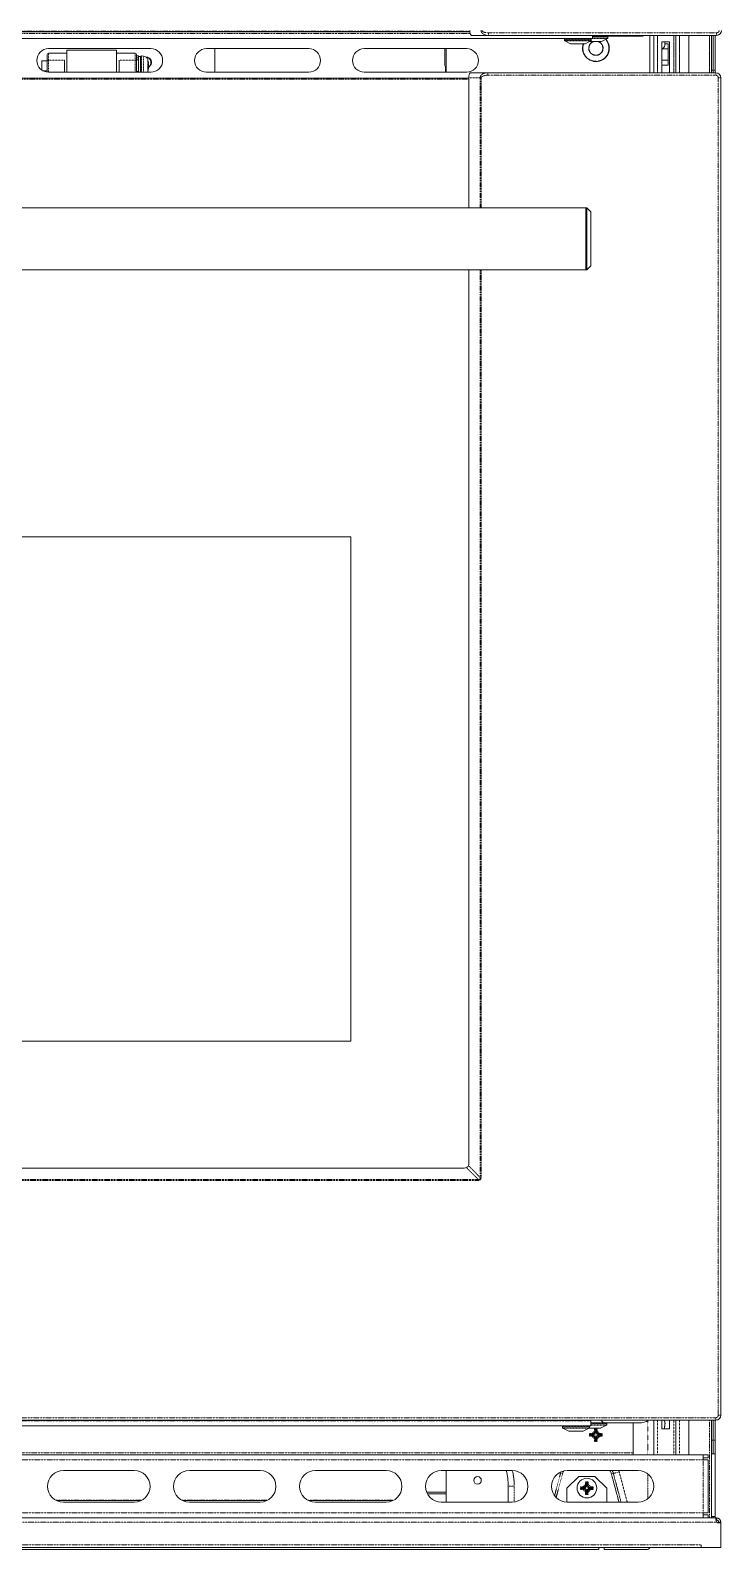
# Model space of a CAD drawing. Header units: millimetres. Extents: x 60499 to 556746, y 248297 to 497145.
# Drawn here: x 85137 to 94354, y 327653 to 347893 of the extents above; entities that cross this region are included whole.
import ezdxf

# ---------------------------------------------------------------- set-up
doc = ezdxf.new("R2010")
doc.units = ezdxf.units.MM
doc.linetypes.add('PHANTOM', pattern=[20, 10, -2, 2, -2, 2, -2])

msp = doc.modelspace()

# ---------------------------------------------------------------- linework, layer by layer
at = {"color": 7, "lineweight": 13, "ltscale": 0.03937}
for p, q in [((92633, 347786), (71113, 347786)), ((72727, 347872), (90996, 347872)), ((94286, 347825), (91246, 347825)), ((85379, 347649), (86743, 347649)), ((87484, 347649), (88849, 347649)), ((89589, 347649), (90954, 347649)), ((86743, 347334), (85379, 347334)), ((88849, 347334), (87484, 347334)), ((90954, 347334), (89589, 347334)), ((91234, 347328), (94275, 347328)), ((90982, 347256), (72716, 347256)), ((90982, 347261), (90982, 345528)), ((94342, 329444), (94342, 347261)), ((71155, 345528), (92544, 345528)), ((71155, 344702), (92544, 344702)), ((90982, 344702), (90982, 332798)), ((74291, 341144), (89408, 341144)), ((89408, 334426), (89408, 341144)), ((89408, 334426), (74291, 334426)), ((72778, 332736), (90920, 332736)), ((94275, 329377), (69424, 329377)), ((92610, 329301), (71090, 329301)), ((69595, 328915), (94106, 328915)), ((94218, 328928), (94218, 328092)), ((94266, 328928), (94266, 328092)), ((85577, 328705), (86522, 328705)), ((87257, 328705), (88201, 328705)), ((88936, 328705), (89881, 328705)), ((90616, 328705), (91561, 328705)), ((92296, 328705), (93240, 328705)), ((94172, 328849), (94172, 328142)), ((86609, 328305), (85489, 328305)), ((88289, 328305), (87169, 328305)), ((89969, 328305), (88849, 328305)), ((86522, 328285), (85577, 328285)), ((88201, 328285), (87257, 328285)), ((89881, 328285), (88936, 328285)), ((91561, 328285), (90616, 328285)), ((93240, 328285), (92296, 328285)), ((94287, 328075), (69414, 328075)), ((94106, 328075), (69595, 328075)), ((69620, 327682), (94080, 327682)), ((92717, 327653), (70982, 327653))]:
    msp.add_line(p, q, dxfattribs=at)
at = {"color": 7, "linetype": 'PHANTOM', "lineweight": 13, "ltscale": 0.03937}
for p, q in [((90999, 347852), (72723, 347852)), ((72728, 347884), (90994, 347884)), ((94286, 347859), (91246, 347859)), ((90982, 347244), (72716, 347244)), ((91134, 347261), (91134, 345528)), ((91147, 347261), (91147, 345528)), ((91234, 347294), (94275, 347294)), ((94308, 329444), (94308, 347261)), ((91134, 344702), (91134, 332610)), ((91147, 344702), (91147, 332610)), ((72591, 332585), (91108, 332585)), ((72591, 332572), (91108, 332572)), ((94275, 329410), (69424, 329410)), ((92610, 329367), (71090, 329367)), ((94192, 328075), (94192, 329377)), ((93175, 328941), (70525, 328941)), ((69595, 328849), (94106, 328849)), ((94106, 328849), (94106, 328142)), ((85475, 328312), (86623, 328312)), ((87155, 328312), (88303, 328312)), ((88835, 328312), (89983, 328312)), ((94106, 328142), (69595, 328142)), ((94287, 328020), (69414, 328020)), ((69620, 327716), (94080, 327716))]:
    msp.add_line(p, q, dxfattribs=at)
at = {"color": 7, "lineweight": 13, "ltscale": 0.006643}
for p, q in [((91023, 347825), (91246, 347825)), ((91011, 347328), (91234, 347328))]:
    msp.add_line(p, q, dxfattribs=at)
at = {"color": 7, "linetype": 'PHANTOM', "lineweight": 13, "ltscale": 0.000999991}
for p, q in [((91246, 347825), (91246, 347859)), ((94286, 347825), (94286, 347859)), ((91234, 347294), (91234, 347328)), ((94275, 347294), (94275, 347328))]:
    msp.add_line(p, q, dxfattribs=at)
at = {"color": 7, "linetype": 'PHANTOM', "lineweight": 13, "ltscale": 0.005313}
for p, q in [((92257, 347777), (92435, 347777)), ((92233, 329293), (92412, 329293))]:
    msp.add_line(p, q, dxfattribs=at)
at = {"color": 7, "lineweight": 13, "ltscale": 0.000470499}
for p, q in [((92257, 347762), (92257, 347777)), ((92614, 347762), (92614, 347777)), ((92834, 347807), (92834, 347791)), ((92823, 329333), (92823, 329317)), ((92233, 329277), (92233, 329293)), ((92590, 329277), (92590, 329293))]:
    msp.add_line(p, q, dxfattribs=at)
at = {"color": 7, "linetype": 'PHANTOM', "lineweight": 13, "ltscale": 0.005282}
for p, q in [((92434, 347762), (92257, 347762)), ((92411, 329277), (92233, 329277))]:
    msp.add_line(p, q, dxfattribs=at)
at = {"color": 7, "linetype": 'PHANTOM', "lineweight": 13, "ltscale": 0.005144}
for p, q in [((92434, 347754), (92262, 347754)), ((92411, 329269), (92238, 329269))]:
    msp.add_line(p, q, dxfattribs=at)
at = {"color": 7, "lineweight": 13, "ltscale": 0.002582}
for p, q in [((92339, 347715), (92262, 347754)), ((92532, 347715), (92609, 347754)), ((92752, 347744), (92830, 347783)), ((92740, 329271), (92818, 329309)), ((92316, 329231), (92238, 329269)), ((92508, 329231), (92586, 329269))]:
    msp.add_line(p, q, dxfattribs=at)
at = {"color": 7, "linetype": 'PHANTOM', "lineweight": 13, "ltscale": 3.05176e-05}
msp.add_line((92435, 347762), (92434, 347762), dxfattribs=at)
at = {"color": 7, "linetype": 'PHANTOM', "lineweight": 13, "ltscale": 2.97967e-05}
for p, q in [((92435, 347754), (92434, 347754)), ((92412, 329269), (92411, 329269))]:
    msp.add_line(p, q, dxfattribs=at)
at = {"color": 7, "linetype": 'PHANTOM', "lineweight": 13, "ltscale": 2.79945e-05}
for p, q in [((92435, 347777), (92436, 347777)), ((92412, 329293), (92413, 329293))]:
    msp.add_line(p, q, dxfattribs=at)
at = {"color": 7, "linetype": 'PHANTOM', "lineweight": 13, "ltscale": 0.005312}
for p, q in [((92614, 347762), (92435, 347762)), ((92590, 329277), (92412, 329277))]:
    msp.add_line(p, q, dxfattribs=at)
at = {"color": 7, "linetype": 'PHANTOM', "lineweight": 13, "ltscale": 0.005174}
for p, q in [((92609, 347754), (92435, 347754)), ((92586, 329269), (92412, 329269))]:
    msp.add_line(p, q, dxfattribs=at)
at = {"color": 7, "linetype": 'PHANTOM', "lineweight": 13, "ltscale": 0.005284}
for p, q in [((92436, 347777), (92614, 347777)), ((92413, 329293), (92590, 329293))]:
    msp.add_line(p, q, dxfattribs=at)
at = {"color": 7, "lineweight": 13, "ltscale": 0.004768}
msp.add_line((92588, 347744), (92748, 347744), dxfattribs=at)
at = {"color": 7, "linetype": 'PHANTOM', "lineweight": 13, "ltscale": 0.004827}
msp.add_line((92590, 347744), (92752, 347744), dxfattribs=at)
at = {"color": 7, "linetype": 'PHANTOM', "lineweight": 13, "ltscale": 0.006494}
msp.add_line((92830, 347783), (92611, 347783), dxfattribs=at)
at = {"color": 7, "lineweight": 13, "ltscale": 0.001178}
msp.add_line((92633, 347825), (92633, 347786), dxfattribs=at)
at = {"color": 7, "lineweight": 13, "ltscale": 0.004687}
msp.add_line((92791, 347815), (92633, 347815), dxfattribs=at)
at = {"color": 7, "linetype": 'PHANTOM', "lineweight": 13, "ltscale": 0.005987}
for p, q in [((92633, 347807), (92834, 347807)), ((92834, 347791), (92633, 347791))]:
    msp.add_line(p, q, dxfattribs=at)
at = {"color": 7, "lineweight": 13, "ltscale": 0.000437998}
msp.add_line((92780, 347825), (92791, 347815), dxfattribs=at)
at = {"color": 7, "lineweight": 13, "ltscale": 0.014075}
for p, q in [((93263, 347815), (92791, 347815)), ((93252, 329341), (92779, 329341))]:
    msp.add_line(p, q, dxfattribs=at)
at = {"color": 7, "lineweight": 13, "ltscale": 0.01481}
for p, q in [((93398, 347328), (93398, 347825)), ((93450, 347328), (93450, 347825)), ((93741, 347825), (93741, 347328)), ((93918, 347825), (93918, 347328))]:
    msp.add_line(p, q, dxfattribs=at)
at = {"color": 7, "linetype": 'PHANTOM', "lineweight": 13, "ltscale": 0.01481}
for p, q in [((93499, 347825), (93499, 347328)), ((93715, 347328), (93715, 347825))]:
    msp.add_line(p, q, dxfattribs=at)
at = {"color": 7, "lineweight": 13, "ltscale": 0.003125}
for p, q in [((93660, 347738), (93555, 347738)), ((93555, 329262), (93660, 329262))]:
    msp.add_line(p, q, dxfattribs=at)
at = {"color": 7, "lineweight": 13, "ltscale": 0.012209}
for p, q in [((93555, 347738), (93555, 347328)), ((93660, 347328), (93660, 347738))]:
    msp.add_line(p, q, dxfattribs=at)
at = {"color": 7, "lineweight": 13, "ltscale": 0.000658531}
msp.add_line((93598, 347716), (93598, 347738), dxfattribs=at)
at = {"color": 7, "linetype": 'PHANTOM', "lineweight": 13, "ltscale": 0.014809}
for p, q in [((93791, 347825), (93791, 347328)), ((94192, 347328), (94192, 347825))]:
    msp.add_line(p, q, dxfattribs=at)
at = {"color": 7, "lineweight": 13, "ltscale": 0.013819}
for p, q in [((94218, 347825), (94218, 347361)), ((94241, 347825), (94241, 347361)), ((94242, 347825), (94242, 347361)), ((94266, 347825), (94266, 347361))]:
    msp.add_line(p, q, dxfattribs=at)
at = {"color": 7, "lineweight": 13, "ltscale": 0.002424}
msp.add_line((85360, 347570), (85360, 347489), dxfattribs=at)
at = {"color": 7, "linetype": 'PHANTOM', "lineweight": 13, "ltscale": 0.002693}
for p, q in [((85377, 347496), (85377, 347587)), ((86534, 347587), (86534, 347496))]:
    msp.add_line(p, q, dxfattribs=at)
at = {"color": 7, "lineweight": 13, "ltscale": 0.007382}
for p, q in [((85625, 347587), (85377, 347587)), ((86286, 347587), (86534, 347587))]:
    msp.add_line(p, q, dxfattribs=at)
at = {"color": 7, "lineweight": 13, "ltscale": 0.008835}
for p, q in [((85625, 347631), (85625, 347334)), ((86286, 347631), (86286, 347334))]:
    msp.add_line(p, q, dxfattribs=at)
at = {"color": 7, "lineweight": 13, "ltscale": 0.019685}
msp.add_line((86286, 347631), (85625, 347631), dxfattribs=at)
at = {"color": 7, "lineweight": 13, "ltscale": 0.000984252}
msp.add_line((86286, 347631), (86286, 347598), dxfattribs=at)
at = {"color": 7, "lineweight": 13, "ltscale": 0.001969}
for p, q in [((86286, 347532), (86286, 347598)), ((86286, 347416), (86286, 347350))]:
    msp.add_line(p, q, dxfattribs=at)
at = {"color": 7, "lineweight": 13, "ltscale": 0.003445}
msp.add_line((86286, 347532), (86286, 347416), dxfattribs=at)
at = {"color": 7, "lineweight": 13, "ltscale": 0.000492306}
msp.add_line((86551, 347554), (86551, 347570), dxfattribs=at)
at = {"color": 7, "lineweight": 13, "ltscale": 0.00081202}
for p, q in [((86551, 347554), (86551, 347526)), ((86577, 347554), (86577, 347526))]:
    msp.add_line(p, q, dxfattribs=at)
at = {"color": 7, "lineweight": 13, "ltscale": 0.00078739}
for p, q in [((86577, 347554), (86551, 347554)), ((86577, 347526), (86551, 347526)), ((86580, 347545), (86607, 347545)), ((86577, 347500), (86551, 347500)), ((86577, 347343), (86551, 347343))]:
    msp.add_line(p, q, dxfattribs=at)
at = {"color": 7, "lineweight": 13, "ltscale": 0.000796521}
for p, q in [((86551, 347526), (86551, 347500)), ((86577, 347526), (86577, 347500))]:
    msp.add_line(p, q, dxfattribs=at)
at = {"color": 7, "lineweight": 13, "ltscale": 0.000139245}
msp.add_line((86577, 347542), (86580, 347545), dxfattribs=at)
at = {"color": 7, "lineweight": 13, "ltscale": 0.001849}
for p, q in [((86577, 347542), (86577, 347480)), ((86610, 347480), (86610, 347542))]:
    msp.add_line(p, q, dxfattribs=at)
at = {"color": 7, "lineweight": 13, "ltscale": 0.001899}
for p, q in [((86580, 347481), (86580, 347545)), ((86607, 347545), (86607, 347481))]:
    msp.add_line(p, q, dxfattribs=at)
at = {"color": 7, "lineweight": 13, "ltscale": 0.000139203}
msp.add_line((86610, 347542), (86607, 347545), dxfattribs=at)
at = {"color": 7, "lineweight": 13, "ltscale": 0.005513}
msp.add_line((86610, 347546), (86610, 347361), dxfattribs=at)
at = {"color": 7, "linetype": 'PHANTOM', "lineweight": 13, "ltscale": 0.005804}
msp.add_line((86617, 347358), (86617, 347553), dxfattribs=at)
at = {"color": 7, "lineweight": 13, "ltscale": 1.71963e-05}
msp.add_line((86617, 347553), (86617, 347553), dxfattribs=at)
at = {"color": 7, "lineweight": 13, "ltscale": 0.000779059}
msp.add_line((86643, 347551), (86617, 347553), dxfattribs=at)
at = {"color": 7, "linetype": 'PHANTOM', "lineweight": 13, "ltscale": 0.000475125}
msp.add_line((86643, 347535), (86643, 347551), dxfattribs=at)
at = {"color": 7, "linetype": 'PHANTOM', "lineweight": 13, "ltscale": 0.005228}
msp.add_line((86643, 347359), (86643, 347535), dxfattribs=at)
at = {"color": 7, "lineweight": 13, "ltscale": 0.000142166}
msp.add_line((86719, 347526), (86715, 347523), dxfattribs=at)
at = {"color": 7, "lineweight": 13, "ltscale": 0.000216491}
msp.add_line((86727, 347511), (86732, 347517), dxfattribs=at)
at = {"color": 7, "lineweight": 13, "ltscale": 0.009375}
for p, q in [((87598, 347649), (87598, 347334)), ((90679, 347334), (90679, 347649))]:
    msp.add_line(p, q, dxfattribs=at)
at = {"color": 7, "lineweight": 13, "ltscale": 0.006737}
msp.add_line((90663, 347423), (90663, 347649), dxfattribs=at)
at = {"color": 7, "linetype": 'PHANTOM', "lineweight": 13, "ltscale": 0.002865}
for p, q in [((92339, 347715), (92435, 347715)), ((92316, 329231), (92412, 329231))]:
    msp.add_line(p, q, dxfattribs=at)
at = {"color": 7, "lineweight": 13, "ltscale": 0.002753}
msp.add_line((92343, 347714), (92435, 347714), dxfattribs=at)
at = {"color": 7, "linetype": 'PHANTOM', "lineweight": 13, "ltscale": 2.05453e-05}
for p, q in [((92435, 347715), (92436, 347715)), ((92412, 329231), (92413, 329231))]:
    msp.add_line(p, q, dxfattribs=at)
at = {"color": 7, "lineweight": 13, "ltscale": 1.97643e-05}
msp.add_line((92435, 347714), (92436, 347714), dxfattribs=at)
at = {"color": 7, "linetype": 'PHANTOM', "lineweight": 13, "ltscale": 0.002845}
for p, q in [((92436, 347715), (92532, 347715)), ((92413, 329231), (92508, 329231))]:
    msp.add_line(p, q, dxfattribs=at)
at = {"color": 7, "lineweight": 13, "ltscale": 0.002734}
for p, q in [((92436, 347714), (92528, 347714)), ((92413, 329230), (92504, 329230))]:
    msp.add_line(p, q, dxfattribs=at)
at = {"color": 7, "lineweight": 13, "ltscale": 0.002313}
msp.add_line((93564, 347645), (93641, 347645), dxfattribs=at)
at = {"color": 7, "lineweight": 13, "ltscale": 1.13932e-05}
msp.add_line((93590, 347679), (93590, 347678), dxfattribs=at)
at = {"color": 7, "linetype": 'PHANTOM', "lineweight": 13, "ltscale": 2.46837e-05}
msp.add_line((93591, 347678), (93590, 347678), dxfattribs=at)
at = {"color": 7, "lineweight": 13, "ltscale": 0.001276}
msp.add_line((93598, 347714), (93641, 347714), dxfattribs=at)
at = {"color": 7, "lineweight": 13, "ltscale": 0.002048}
for p, q in [((93641, 347714), (93641, 347645)), ((93641, 347497), (93641, 347428))]:
    msp.add_line(p, q, dxfattribs=at)
at = {"color": 7, "lineweight": 13, "ltscale": 0.004405}
msp.add_line((93641, 347645), (93641, 347497), dxfattribs=at)
at = {"color": 7, "lineweight": 13, "ltscale": 0.002916}
msp.add_line((85288, 347389), (85288, 347487), dxfattribs=at)
at = {"color": 7, "lineweight": 13, "ltscale": 0.002165}
msp.add_line((85288, 347487), (85360, 347487), dxfattribs=at)
at = {"color": 7, "lineweight": 13, "ltscale": 0.000776036}
msp.add_line((85288, 347363), (85288, 347389), dxfattribs=at)
at = {"color": 7, "lineweight": 13, "ltscale": 0.001782}
msp.add_line((85300, 347355), (85360, 347355), dxfattribs=at)
at = {"color": 7, "lineweight": 13, "ltscale": 0.00456}
msp.add_line((85360, 347336), (85360, 347489), dxfattribs=at)
at = {"color": 7, "linetype": 'PHANTOM', "lineweight": 13, "ltscale": 0.006398}
for p, q in [((85592, 347496), (85377, 347496)), ((86319, 347496), (86534, 347496))]:
    msp.add_line(p, q, dxfattribs=at)
at = {"color": 7, "linetype": 'PHANTOM', "lineweight": 13, "ltscale": 0.004814}
for p, q in [((85377, 347496), (85377, 347334)), ((86534, 347334), (86534, 347496))]:
    msp.add_line(p, q, dxfattribs=at)
at = {"color": 7, "lineweight": 13, "ltscale": 0.004814}
for p, q in [((85592, 347496), (85592, 347334)), ((86319, 347496), (86319, 347334))]:
    msp.add_line(p, q, dxfattribs=at)
at = {"color": 7, "lineweight": 13, "ltscale": 0.000468937}
msp.add_line((86286, 347350), (86286, 347334), dxfattribs=at)
at = {"color": 7, "lineweight": 13, "ltscale": 0.004657}
for p, q in [((86551, 347500), (86551, 347343)), ((86577, 347500), (86577, 347343))]:
    msp.add_line(p, q, dxfattribs=at)
at = {"color": 7, "lineweight": 13, "ltscale": 0.000256936}
for p, q in [((86551, 347343), (86551, 347334)), ((86577, 347343), (86577, 347334))]:
    msp.add_line(p, q, dxfattribs=at)
at = {"color": 7, "lineweight": 13, "ltscale": 0.004329}
for p, q in [((86577, 347480), (86577, 347334)), ((86610, 347334), (86610, 347480))]:
    msp.add_line(p, q, dxfattribs=at)
at = {"color": 7, "lineweight": 13, "ltscale": 0.004377}
for p, q in [((86580, 347334), (86580, 347481)), ((86607, 347481), (86607, 347334))]:
    msp.add_line(p, q, dxfattribs=at)
at = {"color": 7, "lineweight": 13, "ltscale": 0.000379668}
msp.add_line((86610, 347436), (86610, 347423), dxfattribs=at)
at = {"color": 7, "lineweight": 13, "ltscale": 0.000208397}
msp.add_line((86610, 347413), (86610, 347420), dxfattribs=at)
at = {"color": 7, "lineweight": 13, "ltscale": 0.000793938}
msp.add_line((86610, 347361), (86610, 347334), dxfattribs=at)
at = {"color": 7, "linetype": 'PHANTOM', "lineweight": 13, "ltscale": 0.000699561}
msp.add_line((86617, 347334), (86617, 347358), dxfattribs=at)
at = {"color": 7, "linetype": 'PHANTOM', "lineweight": 13, "ltscale": 0.000732242}
msp.add_line((86643, 347334), (86643, 347359), dxfattribs=at)
at = {"color": 7, "linetype": 'PHANTOM', "lineweight": 13, "ltscale": 0.000299709}
msp.add_line((86701, 347493), (86701, 347503), dxfattribs=at)
at = {"color": 7, "linetype": 'PHANTOM', "lineweight": 13, "ltscale": 0.003298}
msp.add_line((86701, 347382), (86701, 347493), dxfattribs=at)
at = {"color": 7, "linetype": 'PHANTOM', "lineweight": 13, "ltscale": 0.00126}
msp.add_line((86701, 347340), (86701, 347382), dxfattribs=at)
at = {"color": 7, "linetype": 'PHANTOM', "lineweight": 13, "ltscale": 0.000163642}
msp.add_line((86709, 347392), (86704, 347392), dxfattribs=at)
at = {"color": 7, "lineweight": 13, "ltscale": 0.000203651}
msp.add_line((86710, 347389), (86704, 347389), dxfattribs=at)
at = {"color": 7, "linetype": 'PHANTOM', "lineweight": 13, "ltscale": 0.000161959}
msp.add_line((86709, 347386), (86704, 347386), dxfattribs=at)
at = {"color": 7, "linetype": 'PHANTOM', "lineweight": 13, "ltscale": 9.61784e-05}
msp.add_line((86706, 347467), (86709, 347467), dxfattribs=at)
at = {"color": 7, "lineweight": 13, "ltscale": 5.22644e-05}
msp.add_line((86709, 347453), (86710, 347453), dxfattribs=at)
at = {"color": 7, "lineweight": 13, "ltscale": 0.000251167}
msp.add_line((86753, 347469), (86744, 347469), dxfattribs=at)
at = {"color": 7, "lineweight": 13, "ltscale": 0.000197736}
msp.add_line((86744, 347453), (86751, 347453), dxfattribs=at)
at = {"color": 7, "lineweight": 13, "ltscale": 0.002277}
msp.add_line((90672, 347334), (90672, 347411), dxfattribs=at)
at = {"color": 7, "lineweight": 13, "ltscale": 0.000115042}
msp.add_line((90679, 347410), (90675, 347410), dxfattribs=at)
at = {"color": 7, "lineweight": 13, "ltscale": 0.002562}
for p, q in [((93555, 347497), (93641, 347497)), ((93555, 347428), (93641, 347428))]:
    msp.add_line(p, q, dxfattribs=at)
at = {"color": 7, "lineweight": 13, "ltscale": 0.000991581}
for p, q in [((94218, 347361), (94218, 347328)), ((94241, 347361), (94241, 347328)), ((94242, 347361), (94242, 347328)), ((94266, 347361), (94266, 347328))]:
    msp.add_line(p, q, dxfattribs=at)
at = {"color": 7, "linetype": 'PHANTOM', "lineweight": 13, "ltscale": 0.000700042}
for p, q in [((94218, 347361), (94241, 347361)), ((94218, 329112), (94241, 329112))]:
    msp.add_line(p, q, dxfattribs=at)
at = {"color": 7, "linetype": 'PHANTOM', "lineweight": 13, "ltscale": 0.000699982}
for p, q in [((94266, 347361), (94242, 347361)), ((94266, 329112), (94242, 329112))]:
    msp.add_line(p, q, dxfattribs=at)
at = {"color": 7, "linetype": 'PHANTOM', "lineweight": 13, "ltscale": 0.004504}
msp.add_line((90982, 347261), (91134, 347261), dxfattribs=at)
at = {"color": 7, "linetype": 'PHANTOM', "lineweight": 13, "ltscale": 0.000382671}
for p, q in [((91147, 347261), (91134, 347261)), ((91147, 332610), (91134, 332610))]:
    msp.add_line(p, q, dxfattribs=at)
at = {"color": 7, "linetype": 'PHANTOM', "lineweight": 13, "ltscale": 0.001}
for p, q in [((94308, 347261), (94342, 347261)), ((94275, 329410), (94275, 329377)), ((94308, 329444), (94342, 329444))]:
    msp.add_line(p, q, dxfattribs=at)
at = {"color": 7, "lineweight": 13, "ltscale": 0.012303}
for p, q in [((92544, 345115), (92544, 345528)), ((92544, 345115), (92544, 345528)), ((92557, 345115), (92557, 345528)), ((92544, 344702), (92544, 345115)), ((92544, 344702), (92544, 345115)), ((92557, 344702), (92557, 345115))]:
    msp.add_line(p, q, dxfattribs=at)
at = {"color": 7, "lineweight": 13, "ltscale": 0.000393665}
for p, q in [((92544, 345528), (92557, 345528)), ((92544, 344702), (92557, 344702))]:
    msp.add_line(p, q, dxfattribs=at)
at = {"color": 7, "lineweight": 13, "ltscale": 0.002227}
for p, q in [((92610, 345475), (92557, 345528)), ((92610, 344755), (92557, 344702))]:
    msp.add_line(p, q, dxfattribs=at)
at = {"color": 7, "lineweight": 13, "ltscale": 0.010728}
for p, q in [((92610, 345115), (92610, 345475)), ((92610, 344755), (92610, 345115))]:
    msp.add_line(p, q, dxfattribs=at)
at = {"color": 7, "linetype": 'PHANTOM', "lineweight": 13, "ltscale": 0.006616}
for p, q in [((91108, 332585), (90951, 332742)), ((91134, 332610), (90977, 332768))]:
    msp.add_line(p, q, dxfattribs=at)
at = {"color": 7, "linetype": 'PHANTOM', "lineweight": 13, "ltscale": 0.000382686}
msp.add_line((91108, 332572), (91108, 332585), dxfattribs=at)
at = {"color": 7, "lineweight": 13, "ltscale": 0.000279975}
msp.add_line((92610, 329377), (92610, 329367), dxfattribs=at)
at = {"color": 7, "lineweight": 13, "ltscale": 0.00197}
for p, q in [((92610, 329367), (92610, 329301)), ((94106, 328915), (94106, 328849)), ((94106, 328915), (94172, 328915)), ((94106, 328875), (94172, 328875)), ((94106, 328849), (94172, 328849)), ((94106, 328075), (94106, 328142)), ((94106, 328142), (94172, 328142)), ((94172, 328116), (94106, 328116)), ((94172, 328075), (94106, 328075))]:
    msp.add_line(p, q, dxfattribs=at)
at = {"color": 7, "lineweight": 13, "ltscale": 0.005025}
msp.add_line((92779, 329341), (92610, 329341), dxfattribs=at)
at = {"color": 7, "linetype": 'PHANTOM', "lineweight": 13, "ltscale": 0.006325}
for p, q in [((92610, 329333), (92823, 329333)), ((92823, 329317), (92610, 329317))]:
    msp.add_line(p, q, dxfattribs=at)
at = {"color": 7, "linetype": 'PHANTOM', "lineweight": 13, "ltscale": 0.006187}
msp.add_line((92818, 329309), (92610, 329309), dxfattribs=at)
at = {"color": 7, "lineweight": 13, "ltscale": 0.001499}
msp.add_line((92743, 329377), (92779, 329341), dxfattribs=at)
at = {"color": 7, "lineweight": 13, "ltscale": 0.011901}
msp.add_line((93175, 329341), (93175, 328941), dxfattribs=at)
at = {"color": 7, "linetype": 'PHANTOM', "lineweight": 13, "ltscale": 0.013549}
msp.add_line((93369, 328915), (93369, 329370), dxfattribs=at)
at = {"color": 7, "lineweight": 13, "ltscale": 0.013736}
for p, q in [((93450, 328915), (93450, 329377)), ((93741, 329377), (93741, 328915)), ((93918, 329377), (93918, 328915))]:
    msp.add_line(p, q, dxfattribs=at)
at = {"color": 7, "linetype": 'PHANTOM', "lineweight": 13, "ltscale": 0.013736}
for p, q in [((93499, 329377), (93499, 328915)), ((93715, 328915), (93715, 329377)), ((93791, 329377), (93791, 328915))]:
    msp.add_line(p, q, dxfattribs=at)
at = {"color": 7, "lineweight": 13, "ltscale": 0.003416}
for p, q in [((93555, 329377), (93555, 329262)), ((93660, 329262), (93660, 329377))]:
    msp.add_line(p, q, dxfattribs=at)
at = {"color": 7, "linetype": 'PHANTOM', "lineweight": 13, "ltscale": 2.42002e-05}
msp.add_line((93590, 329365), (93591, 329365), dxfattribs=at)
at = {"color": 7, "lineweight": 13, "ltscale": 1.11763e-05}
msp.add_line((93591, 329365), (93590, 329365), dxfattribs=at)
at = {"color": 7, "lineweight": 13, "ltscale": 0.000883508}
msp.add_line((93598, 329298), (93598, 329328), dxfattribs=at)
at = {"color": 7, "lineweight": 13, "ltscale": 0.007884}
for p, q in [((94218, 329377), (94218, 329112)), ((94241, 329377), (94241, 329112)), ((94242, 329377), (94242, 329112)), ((94266, 329377), (94266, 329112))]:
    msp.add_line(p, q, dxfattribs=at)
at = {"color": 7, "lineweight": 13, "ltscale": 0.002754}
msp.add_line((92319, 329230), (92412, 329230), dxfattribs=at)
at = {"color": 7, "linetype": 'PHANTOM', "lineweight": 13, "ltscale": 3.05777e-05}
msp.add_line((92412, 329277), (92411, 329277), dxfattribs=at)
at = {"color": 7, "lineweight": 13, "ltscale": 1.97043e-05}
msp.add_line((92412, 329230), (92413, 329230), dxfattribs=at)
at = {"color": 7, "lineweight": 13, "ltscale": 0.004474}
msp.add_line((92586, 329270), (92737, 329270), dxfattribs=at)
at = {"color": 7, "linetype": 'PHANTOM', "lineweight": 13, "ltscale": 0.00455}
msp.add_line((92587, 329271), (92740, 329271), dxfattribs=at)
at = {"color": 7, "linetype": 'PHANTOM', "lineweight": 13, "ltscale": 0.000536283}
for p, q in [((92592, 329180), (92591, 329198)), ((92642, 328472), (92642, 328454))]:
    msp.add_line(p, q, dxfattribs=at)
at = {"color": 7, "linetype": 'PHANTOM', "lineweight": 13, "ltscale": 0.000510751}
for p, q in [((92591, 329163), (92592, 329180)), ((92557, 328557), (92574, 328557)), ((92642, 328489), (92642, 328472))]:
    msp.add_line(p, q, dxfattribs=at)
at = {"color": 7, "lineweight": 13, "ltscale": 0.000400003}
msp.add_line((92597, 329180), (92597, 329193), dxfattribs=at)
at = {"color": 7, "lineweight": 13, "ltscale": 0.000957519}
for p, q in [((92597, 329193), (92629, 329193)), ((92636, 328458), (92604, 328458))]:
    msp.add_line(p, q, dxfattribs=at)
at = {"color": 7, "lineweight": 13, "ltscale": 0.000530304}
for p, q in [((92610, 329181), (92597, 329193)), ((92676, 329246), (92664, 329258)), ((92676, 329114), (92664, 329101)), ((92677, 329246), (92690, 329258)), ((92677, 329114), (92690, 329101)), ((92556, 328538), (92543, 328551)), ((92557, 328538), (92569, 328551)), ((92623, 328471), (92636, 328458))]:
    msp.add_line(p, q, dxfattribs=at)
at = {"color": 7, "lineweight": 13, "ltscale": 0.000375012}
for p, q in [((92597, 329167), (92597, 329180)), ((92755, 329180), (92755, 329167)), ((92479, 328472), (92479, 328484)), ((92636, 328484), (92636, 328472))]:
    msp.add_line(p, q, dxfattribs=at)
at = {"color": 7, "lineweight": 13, "ltscale": 0.000530325}
for p, q in [((92610, 329180), (92597, 329167)), ((92556, 328406), (92543, 328394)), ((92557, 328406), (92569, 328394)), ((92623, 328472), (92636, 328484))]:
    msp.add_line(p, q, dxfattribs=at)
at = {"color": 7, "lineweight": 13, "ltscale": 0.000948568}
for p, q in [((92629, 329167), (92597, 329167)), ((92604, 328484), (92636, 328484))]:
    msp.add_line(p, q, dxfattribs=at)
at = {"color": 7, "linetype": 'PHANTOM', "lineweight": 13, "ltscale": 2.49908e-05}
for p, q in [((92610, 329180), (92610, 329181)), ((92742, 329181), (92742, 329180)), ((92491, 328471), (92491, 328472)), ((92623, 328472), (92623, 328471))]:
    msp.add_line(p, q, dxfattribs=at)
at = {"color": 7, "linetype": 'PHANTOM', "lineweight": 13, "ltscale": 0.000849987}
for p, q in [((92610, 329181), (92639, 329181)), ((92639, 329180), (92610, 329180))]:
    msp.add_line(p, q, dxfattribs=at)
at = {"color": 7, "linetype": 'PHANTOM', "lineweight": 13, "ltscale": 0.000125014}
for p, q in [((92629, 329193), (92629, 329198)), ((92639, 329193), (92639, 329198)), ((92664, 329227), (92660, 329227)), ((92664, 329219), (92660, 329219)), ((92664, 329142), (92660, 329142)), ((92664, 329133), (92660, 329133)), ((92715, 329193), (92715, 329198)), ((92723, 329193), (92723, 329198)), ((92543, 328519), (92539, 328519)), ((92543, 328509), (92539, 328509)), ((92509, 328484), (92509, 328488)), ((92510, 328458), (92510, 328454)), ((92518, 328484), (92518, 328488)), ((92518, 328458), (92518, 328454)), ((92543, 328433), (92539, 328433)), ((92543, 328425), (92539, 328425)), ((92595, 328484), (92595, 328488)), ((92595, 328458), (92595, 328454)), ((92604, 328484), (92604, 328488)), ((92604, 328458), (92604, 328454))]:
    msp.add_line(p, q, dxfattribs=at)
at = {"color": 7, "linetype": 'PHANTOM', "lineweight": 13, "ltscale": 0.000274358}
msp.add_line((92629, 329198), (92639, 329198), dxfattribs=at)
at = {"color": 7, "lineweight": 13, "ltscale": 0.000274358}
msp.add_line((92629, 329193), (92639, 329193), dxfattribs=at)
at = {"color": 7, "linetype": 'PHANTOM', "lineweight": 13, "ltscale": 0.000124984}
for p, q in [((92629, 329167), (92629, 329163)), ((92639, 329167), (92639, 329163)), ((92715, 329167), (92715, 329163)), ((92724, 329167), (92724, 329163))]:
    msp.add_line(p, q, dxfattribs=at)
at = {"color": 7, "lineweight": 13, "ltscale": 0.000283489}
msp.add_line((92639, 329167), (92629, 329167), dxfattribs=at)
at = {"color": 7, "linetype": 'PHANTOM', "lineweight": 13, "ltscale": 0.000283489}
msp.add_line((92639, 329163), (92629, 329163), dxfattribs=at)
at = {"color": 7, "linetype": 'PHANTOM', "lineweight": 13, "ltscale": 0.000374982}
for p, q in [((92639, 329181), (92639, 329193)), ((92676, 329219), (92664, 329219)), ((92676, 329142), (92664, 329142)), ((92677, 329219), (92690, 329219)), ((92677, 329142), (92690, 329142)), ((92715, 329181), (92715, 329193)), ((92556, 328509), (92543, 328509)), ((92557, 328509), (92569, 328509)), ((92518, 328471), (92518, 328458)), ((92556, 328433), (92543, 328433)), ((92557, 328433), (92569, 328433)), ((92595, 328471), (92595, 328458))]:
    msp.add_line(p, q, dxfattribs=at)
at = {"color": 7, "linetype": 'PHANTOM', "lineweight": 13, "ltscale": 0.000375012}
for p, q in [((92639, 329180), (92639, 329167)), ((92715, 329180), (92715, 329167)), ((92518, 328472), (92518, 328484)), ((92595, 328472), (92595, 328484))]:
    msp.add_line(p, q, dxfattribs=at)
at = {"color": 7, "linetype": 'PHANTOM', "lineweight": 13, "ltscale": 0.000510571}
msp.add_line((92659, 329264), (92676, 329264), dxfattribs=at)
at = {"color": 7, "linetype": 'PHANTOM', "lineweight": 13, "ltscale": 0.000258498}
for p, q in [((92660, 329219), (92660, 329227)), ((92509, 328488), (92518, 328488)), ((92574, 328433), (92574, 328424))]:
    msp.add_line(p, q, dxfattribs=at)
at = {"color": 7, "linetype": 'PHANTOM', "lineweight": 13, "ltscale": 0.000283519}
for p, q in [((92660, 329133), (92660, 329142)), ((92574, 328519), (92574, 328509))]:
    msp.add_line(p, q, dxfattribs=at)
at = {"color": 7, "lineweight": 13, "ltscale": 0.000775014}
for p, q in [((92664, 329258), (92690, 329258)), ((92690, 329101), (92664, 329101)), ((93175, 328941), (93175, 328915)), ((92543, 328551), (92569, 328551)), ((92569, 328394), (92543, 328394))]:
    msp.add_line(p, q, dxfattribs=at)
at = {"color": 7, "lineweight": 13, "ltscale": 0.000923157}
for p, q in [((92664, 329227), (92664, 329258)), ((92478, 328484), (92509, 328484))]:
    msp.add_line(p, q, dxfattribs=at)
at = {"color": 7, "lineweight": 13, "ltscale": 0.000258498}
for p, q in [((92664, 329219), (92664, 329227)), ((92509, 328484), (92518, 328484)), ((92569, 328433), (92569, 328424))]:
    msp.add_line(p, q, dxfattribs=at)
at = {"color": 7, "lineweight": 13, "ltscale": 0.000283519}
for p, q in [((92664, 329133), (92664, 329142)), ((92569, 328519), (92569, 328509))]:
    msp.add_line(p, q, dxfattribs=at)
at = {"color": 7, "lineweight": 13, "ltscale": 0.000948538}
for p, q in [((92664, 329101), (92664, 329133)), ((92569, 328551), (92569, 328519))]:
    msp.add_line(p, q, dxfattribs=at)
at = {"color": 7, "linetype": 'PHANTOM', "lineweight": 13, "ltscale": 0.000536163}
for p, q in [((92676, 329264), (92694, 329264)), ((92760, 329198), (92760, 329180)), ((92473, 328454), (92473, 328472))]:
    msp.add_line(p, q, dxfattribs=at)
at = {"color": 7, "linetype": 'PHANTOM', "lineweight": 13, "ltscale": 0.000800005}
for p, q in [((92676, 329219), (92676, 329246)), ((92677, 329246), (92677, 329219)), ((92715, 329181), (92742, 329181)), ((92742, 329180), (92715, 329180))]:
    msp.add_line(p, q, dxfattribs=at)
at = {"color": 7, "linetype": 'PHANTOM', "lineweight": 13, "ltscale": 2.50508e-05}
for p, q in [((92676, 329246), (92677, 329246)), ((92677, 329114), (92676, 329114)), ((92556, 328538), (92557, 328538)), ((92557, 328406), (92556, 328406))]:
    msp.add_line(p, q, dxfattribs=at)
at = {"color": 7, "linetype": 'PHANTOM', "lineweight": 13, "ltscale": 0.000850017}
for p, q in [((92676, 329114), (92676, 329142)), ((92677, 329142), (92677, 329114)), ((92556, 328509), (92556, 328538)), ((92557, 328538), (92557, 328509))]:
    msp.add_line(p, q, dxfattribs=at)
at = {"color": 7, "lineweight": 13, "ltscale": 0.000932138}
for p, q in [((92690, 329258), (92690, 329227)), ((92543, 328393), (92543, 328425))]:
    msp.add_line(p, q, dxfattribs=at)
at = {"color": 7, "linetype": 'PHANTOM', "lineweight": 13, "ltscale": 0.000124954}
for p, q in [((92690, 329227), (92694, 329227)), ((92690, 329219), (92694, 329219)), ((92690, 329142), (92694, 329142)), ((92690, 329133), (92694, 329133)), ((92569, 328519), (92574, 328519)), ((92569, 328509), (92574, 328509)), ((92569, 328433), (92574, 328433)), ((92569, 328424), (92574, 328424))]:
    msp.add_line(p, q, dxfattribs=at)
at = {"color": 7, "lineweight": 13, "ltscale": 0.000249367}
for p, q in [((92690, 329227), (92690, 329219)), ((92518, 328458), (92510, 328458)), ((92543, 328425), (92543, 328433))]:
    msp.add_line(p, q, dxfattribs=at)
at = {"color": 7, "lineweight": 13, "ltscale": 0.000274388}
for p, q in [((92690, 329142), (92690, 329133)), ((92543, 328509), (92543, 328519))]:
    msp.add_line(p, q, dxfattribs=at)
at = {"color": 7, "lineweight": 13, "ltscale": 0.000957549}
for p, q in [((92690, 329133), (92690, 329101)), ((92543, 328519), (92543, 328551))]:
    msp.add_line(p, q, dxfattribs=at)
at = {"color": 7, "linetype": 'PHANTOM', "lineweight": 13, "ltscale": 0.000249367}
for p, q in [((92694, 329227), (92694, 329219)), ((92518, 328454), (92510, 328454)), ((92539, 328425), (92539, 328433))]:
    msp.add_line(p, q, dxfattribs=at)
at = {"color": 7, "linetype": 'PHANTOM', "lineweight": 13, "ltscale": 0.000274388}
for p, q in [((92694, 329142), (92694, 329133)), ((92539, 328509), (92539, 328519))]:
    msp.add_line(p, q, dxfattribs=at)
at = {"color": 7, "linetype": 'PHANTOM', "lineweight": 13, "ltscale": 0.000249427}
msp.add_line((92715, 329198), (92723, 329198), dxfattribs=at)
at = {"color": 7, "lineweight": 13, "ltscale": 0.000249427}
msp.add_line((92715, 329193), (92723, 329193), dxfattribs=at)
at = {"color": 7, "lineweight": 13, "ltscale": 0.000258558}
msp.add_line((92724, 329167), (92715, 329167), dxfattribs=at)
at = {"color": 7, "linetype": 'PHANTOM', "lineweight": 13, "ltscale": 0.000258558}
msp.add_line((92724, 329163), (92715, 329163), dxfattribs=at)
at = {"color": 7, "lineweight": 13, "ltscale": 0.000932108}
msp.add_line((92723, 329193), (92755, 329193), dxfattribs=at)
at = {"color": 7, "lineweight": 13, "ltscale": 0.000923097}
msp.add_line((92755, 329167), (92724, 329167), dxfattribs=at)
at = {"color": 7, "lineweight": 13, "ltscale": 0.000530347}
for p, q in [((92742, 329181), (92755, 329193)), ((92491, 328471), (92479, 328458))]:
    msp.add_line(p, q, dxfattribs=at)
at = {"color": 7, "lineweight": 13, "ltscale": 0.000530368}
for p, q in [((92742, 329180), (92755, 329167)), ((92491, 328472), (92479, 328484))]:
    msp.add_line(p, q, dxfattribs=at)
at = {"color": 7, "lineweight": 13, "ltscale": 0.000399973}
for p, q in [((92755, 329193), (92755, 329180)), ((92479, 328458), (92479, 328472)), ((92636, 328472), (92636, 328458))]:
    msp.add_line(p, q, dxfattribs=at)
at = {"color": 7, "linetype": 'PHANTOM', "lineweight": 13, "ltscale": 0.000510601}
for p, q in [((92760, 329180), (92760, 329163)), ((92473, 328472), (92473, 328489))]:
    msp.add_line(p, q, dxfattribs=at)
at = {"color": 7, "lineweight": 13, "ltscale": 0.000101285}
msp.add_line((93591, 329294), (93594, 329294), dxfattribs=at)
at = {"color": 7, "lineweight": 13, "ltscale": 9.98429e-05}
msp.add_line((93594, 329268), (93591, 329268), dxfattribs=at)
at = {"color": 7, "lineweight": 13, "ltscale": 6.24169e-05}
msp.add_line((93598, 329262), (93598, 329264), dxfattribs=at)
at = {"color": 7, "lineweight": 13, "ltscale": 0.005469}
for p, q in [((94218, 329112), (94218, 328928)), ((94241, 329112), (94241, 328928)), ((94242, 329112), (94242, 328928)), ((94266, 329112), (94266, 328928))]:
    msp.add_line(p, q, dxfattribs=at)
at = {"color": 7, "linetype": 'PHANTOM', "lineweight": 13, "ltscale": 0.000510811}
msp.add_line((92676, 329095), (92659, 329095), dxfattribs=at)
at = {"color": 7, "linetype": 'PHANTOM', "lineweight": 13, "ltscale": 0.000536403}
for p, q in [((92694, 329095), (92676, 329095)), ((92539, 328557), (92557, 328557))]:
    msp.add_line(p, q, dxfattribs=at)
at = {"color": 7, "lineweight": 13, "ltscale": 0.001195}
for p, q in [((94172, 328915), (94172, 328875)), ((94172, 328075), (94172, 328116))]:
    msp.add_line(p, q, dxfattribs=at)
at = {"color": 7, "lineweight": 13, "ltscale": 0.001425}
for p, q in [((94266, 328928), (94218, 328928)), ((94266, 328092), (94218, 328092))]:
    msp.add_line(p, q, dxfattribs=at)
at = {"color": 7, "lineweight": 13, "ltscale": 0.0125}
msp.add_line((90679, 328285), (90679, 328705), dxfattribs=at)
at = {"color": 7, "linetype": 'PHANTOM', "lineweight": 13, "ltscale": 0.000523605}
msp.add_line((91508, 328499), (91525, 328499), dxfattribs=at)
at = {"color": 7, "lineweight": 13, "ltscale": 0.00637}
msp.add_line((91508, 328285), (91508, 328499), dxfattribs=at)
at = {"color": 7, "linetype": 'PHANTOM', "lineweight": 13, "ltscale": 0.001876}
msp.add_line((91525, 328499), (91588, 328499), dxfattribs=at)
at = {"color": 7, "linetype": 'PHANTOM', "lineweight": 13, "ltscale": 0.006315}
msp.add_line((91588, 328499), (91588, 328287), dxfattribs=at)
at = {"color": 7, "linetype": 'PHANTOM', "lineweight": 13, "ltscale": 0.009098}
msp.add_line((92205, 328667), (92126, 328372), dxfattribs=at)
at = {"color": 7, "linetype": 'PHANTOM', "lineweight": 13, "ltscale": 0.009643}
msp.add_line((92147, 328347), (92231, 328660), dxfattribs=at)
at = {"color": 7, "linetype": 'PHANTOM', "lineweight": 13, "ltscale": 0.000667892}
msp.add_line((92183, 328673), (92205, 328667), dxfattribs=at)
at = {"color": 7, "linetype": 'PHANTOM', "lineweight": 13, "ltscale": 0.000793708}
for p, q in [((92231, 328660), (92205, 328667)), ((92910, 328667), (92884, 328660))]:
    msp.add_line(p, q, dxfattribs=at)
at = {"color": 7, "lineweight": 13, "ltscale": 0.006611}
for p, q in [((92448, 328629), (92291, 328472)), ((92822, 328472), (92665, 328629))]:
    msp.add_line(p, q, dxfattribs=at)
at = {"color": 7, "lineweight": 13, "ltscale": 0.00645}
msp.add_line((92448, 328629), (92665, 328629), dxfattribs=at)
at = {"color": 7, "linetype": 'PHANTOM', "lineweight": 13, "ltscale": 0.011546}
msp.add_line((92884, 328660), (92985, 328285), dxfattribs=at)
at = {"color": 7, "linetype": 'PHANTOM', "lineweight": 13, "ltscale": 0.002381}
msp.add_line((92910, 328667), (92987, 328688), dxfattribs=at)
at = {"color": 7, "linetype": 'PHANTOM', "lineweight": 13, "ltscale": 0.011759}
msp.add_line((93012, 328285), (92910, 328667), dxfattribs=at)
at = {"color": 7, "linetype": 'PHANTOM', "lineweight": 13, "ltscale": 0.012397}
msp.add_line((93095, 328285), (92987, 328688), dxfattribs=at)
at = {"color": 7, "linetype": 'PHANTOM', "lineweight": 13, "ltscale": 0.009867}
msp.add_line((93369, 328330), (93369, 328661), dxfattribs=at)
at = {"color": 7, "lineweight": 13, "ltscale": 0.000793757}
msp.add_line((93450, 328482), (93450, 328509), dxfattribs=at)
at = {"color": 7, "lineweight": 13, "ltscale": 0.007714}
msp.add_line((90420, 328420), (90679, 328420), dxfattribs=at)
at = {"color": 7, "lineweight": 13, "ltscale": 0.007367}
msp.add_line((90432, 328395), (90679, 328395), dxfattribs=at)
at = {"color": 7, "lineweight": 13, "ltscale": 0.005544}
msp.add_line((92291, 328472), (92291, 328285), dxfattribs=at)
at = {"color": 7, "lineweight": 13, "ltscale": 0.000932168}
msp.add_line((92510, 328458), (92478, 328458), dxfattribs=at)
at = {"color": 7, "linetype": 'PHANTOM', "lineweight": 13, "ltscale": 0.000799945}
for p, q in [((92491, 328472), (92518, 328472)), ((92518, 328471), (92491, 328471))]:
    msp.add_line(p, q, dxfattribs=at)
at = {"color": 7, "linetype": 'PHANTOM', "lineweight": 13, "ltscale": 0.000536223}
msp.add_line((92557, 328388), (92539, 328388), dxfattribs=at)
at = {"color": 7, "linetype": 'PHANTOM', "lineweight": 13, "ltscale": 0.000799975}
for p, q in [((92556, 328406), (92556, 328433)), ((92557, 328433), (92557, 328406))]:
    msp.add_line(p, q, dxfattribs=at)
at = {"color": 7, "linetype": 'PHANTOM', "lineweight": 13, "ltscale": 0.000510631}
msp.add_line((92574, 328388), (92557, 328388), dxfattribs=at)
at = {"color": 7, "lineweight": 13, "ltscale": 0.000923127}
msp.add_line((92569, 328424), (92569, 328393), dxfattribs=at)
at = {"color": 7, "linetype": 'PHANTOM', "lineweight": 13, "ltscale": 0.000283549}
msp.add_line((92595, 328488), (92604, 328488), dxfattribs=at)
at = {"color": 7, "lineweight": 13, "ltscale": 0.000283549}
msp.add_line((92595, 328484), (92604, 328484), dxfattribs=at)
at = {"color": 7, "linetype": 'PHANTOM', "lineweight": 13, "ltscale": 0.000850047}
for p, q in [((92595, 328472), (92623, 328472)), ((92623, 328471), (92595, 328471))]:
    msp.add_line(p, q, dxfattribs=at)
at = {"color": 7, "lineweight": 13, "ltscale": 0.000274418}
msp.add_line((92604, 328458), (92595, 328458), dxfattribs=at)
at = {"color": 7, "linetype": 'PHANTOM', "lineweight": 13, "ltscale": 0.000274418}
msp.add_line((92604, 328454), (92595, 328454), dxfattribs=at)
at = {"color": 7, "lineweight": 13, "ltscale": 0.005545}
msp.add_line((92822, 328472), (92822, 328285), dxfattribs=at)
at = {"color": 7, "lineweight": 13, "ltscale": 0.000507655}
for p, q in [((94218, 328092), (94218, 328075)), ((94241, 328092), (94241, 328075)), ((94242, 328092), (94242, 328075)), ((94266, 328092), (94266, 328075))]:
    msp.add_line(p, q, dxfattribs=at)
at = {"color": 7, "lineweight": 13, "ltscale": 0.000887478}
msp.add_line((94288, 328075), (94287, 328046), dxfattribs=at)
at = {"color": 7, "lineweight": 13, "ltscale": 0.000887323}
msp.add_line((94287, 328075), (94287, 328046), dxfattribs=at)
at = {"color": 7, "lineweight": 13, "ltscale": 3.10582e-05}
msp.add_line((94287, 328020), (94287, 328021), dxfattribs=at)
at = {"color": 7, "lineweight": 13, "ltscale": 2.00647e-05}
msp.add_line((94287, 328020), (94287, 328020), dxfattribs=at)
at = {"color": 7, "lineweight": 13, "ltscale": 0.000887568}
msp.add_line((94343, 328021), (94313, 328020), dxfattribs=at)
at = {"color": 7, "lineweight": 13, "ltscale": 0.000332359}
msp.add_line((94313, 328008), (94313, 328020), dxfattribs=at)
at = {"color": 7, "lineweight": 13, "ltscale": 0.010056}
msp.add_line((94343, 328020), (94343, 327682), dxfattribs=at)
at = {"color": 7, "lineweight": 13, "ltscale": 0.00086119}
msp.add_line((92717, 327653), (92717, 327682), dxfattribs=at)
at = {"color": 7, "lineweight": 13, "ltscale": 0.00086116}
msp.add_line((92787, 327653), (92787, 327682), dxfattribs=at)
at = {"color": 7, "lineweight": 13, "ltscale": 0.001013}
for p, q in [((94080, 327716), (94080, 327682)), ((94080, 327682), (94080, 327716))]:
    msp.add_line(p, q, dxfattribs=at)
at = {"color": 7, "lineweight": 13, "ltscale": 0.007812}
msp.add_line((94080, 327682), (94343, 327682), dxfattribs=at)
at = {"color": 7, "lineweight": 13, "ltscale": 0.016675}
msp.add_line((93347, 327653), (92787, 327653), dxfattribs=at)
at = {"color": 7, "lineweight": 13, "ltscale": 0.03937}
for points in [[(91013, 347828), (91018, 347826), (91023, 347825)], [(86709, 347415), (86710, 347419), (86711, 347431)], [(86710, 347389), (86710, 347389), (86710, 347389), (86710, 347389), (86709, 347387), (86709, 347386)], [(91001, 347325), (91007, 347327), (91011, 347328)], [(92597, 329193), (92597, 329194), (92596, 329194), (92591, 329198)], [(92597, 329167), (92597, 329167), (92596, 329167), (92591, 329163)], [(92664, 329258), (92664, 329259), (92663, 329260), (92659, 329264)], [(92664, 329101), (92664, 329101), (92663, 329099), (92659, 329095)], [(92690, 329258), (92690, 329259), (92691, 329260), (92694, 329264)], [(92690, 329101), (92690, 329101), (92691, 329099), (92694, 329095)], [(92755, 329193), (92755, 329194), (92756, 329194), (92760, 329198)], [(92755, 329167), (92755, 329167), (92756, 329167), (92760, 329163)], [(92543, 328551), (92543, 328551), (92543, 328552), (92539, 328557)], [(92569, 328551), (92569, 328551), (92570, 328552), (92574, 328557)], [(92478, 328484), (92478, 328484), (92477, 328485), (92473, 328489)], [(92478, 328458), (92478, 328458), (92477, 328458), (92473, 328454)], [(92543, 328393), (92543, 328393), (92543, 328392), (92539, 328388)], [(92569, 328393), (92569, 328393), (92570, 328392), (92574, 328388)], [(92636, 328484), (92636, 328484), (92637, 328485), (92642, 328489)], [(92636, 328458), (92636, 328458), (92637, 328458), (92642, 328454)], [(94287, 328075), (94281, 328074), (94277, 328070), (94276, 328065), (94276, 328059)], [(94276, 328059), (94277, 328048), (94279, 328037), (94283, 328028), (94287, 328021)], [(94287, 328046), (94280, 328045), (94278, 328043)]]:
    msp.add_lwpolyline(points, dxfattribs=at)
at = {"color": 7, "linetype": 'PHANTOM', "lineweight": 13, "ltscale": 0.03937}
for points in [[(91158, 347893), (91161, 347885), (91165, 347880), (91171, 347875), (91178, 347871), (91193, 347866), (91210, 347862), (91228, 347860), (91246, 347859)], [(91147, 347261), (91149, 347268), (91153, 347273), (91159, 347278), (91166, 347282), (91181, 347287), (91198, 347291), (91216, 347294), (91234, 347294)], [(93590, 329299), (93597, 329299), (93598, 329299), (93598, 329299), (93598, 329298)], [(93598, 329264), (93598, 329264), (93598, 329264), (93598, 329264), (93590, 329264)]]:
    msp.add_lwpolyline(points, dxfattribs=at)
at = {"color": 7, "lineweight": 13, "ltscale": 0.03937}
for centre, radius in [((91099, 328575), 50.4), ((92557, 328472), 131)]:
    msp.add_circle(centre, radius, dxfattribs=at)
for centre, radius, start, end in [((92265, 347777), 8.4, 90, 180), ((92265, 347762), 8.4, 180, 243.435), ((92605, 347777), 8.4, 360, 90), ((92605, 347762), 8.4, 296.5651, 0), ((92748, 347752), 8.4, 270, 296.565), ((92677, 347655), 178, 0.3296, 41.7445), ((92826, 347807), 8.4, 360, 90), ((92826, 347791), 8.4, 296.5651, 360), ((93263, 348065), 250, 270, 286.5781), ((94286, 347893), 67.2, 270, 360), ((85379, 347492), 157, 90, 270), ((85377, 347570), 16.5, 90, 180), ((86534, 347570), 16.5, 0, 90), ((86617, 347546), 6.61, 90, 180), ((86638, 347485), 66.1, 15.916, 85), ((86665, 347461), 79.4, 303.9844, 83.7005), ((86687, 347469), 65.5, 318.1091, 79.6663), ((86743, 347492), 157, 270, 90), ((87484, 347492), 157, 90, 270), ((88849, 347492), 157, 270, 90), ((89589, 347492), 157, 90, 270), ((90954, 347492), 157, 270, 90), ((92343, 347723), 8.4, 243.435, 270), ((92677, 347655), 178, 160.4097, 0.3296), ((92528, 347723), 8.4, 270, 296.565), ((93514, 347713), 84, 299.0187, 335.6197), ((93511, 347715), 87.8, 335.1578, 0.2602), ((93587, 347680), 4.2, 335.6262, 9.5871), ((86638, 347358), 66.1, 339.3027, 344.0833), ((86415, 347421), 298, 7.3548, 15.916), ((86415, 347421), 298, 344.084, 352.6452), ((86634, 347485), 69.9, 359.9331, 6.3309), ((86625, 347485), 79, 354.028, 359.9275), ((86453, 347386), 250, 0.0117, 3.3491), ((86462, 347386), 241, 356.5914, 0.0115), ((86500, 347432), 212, 7.559, 9.6196), ((86583, 347431), 128, 359.9844, 9.0403), ((86583, 347412), 128, 350.9597, 0.0156), ((86663, 347452), 47.3, 2.1844, 8.4198), ((86709, 347454), 1.31, 326.2667, 14.648), ((86619, 347412), 91.9, 359.7042, 5.7017), ((86709, 347389), 1.31, 345.352, 33.7333), ((86663, 347390), 47.3, 351.5802, 357.8156), ((90675, 347423), 12.6, 180, 270), ((94275, 347261), 67.2, 0, 90), ((90921, 332817), 81.5, 269.8589, 291.8332), ((90934, 332784), 45.5, 291.4493, 338.551), ((90901, 332798), 81.5, 338.172, 0.139), ((92242, 329293), 8.4, 90, 180), ((92582, 329293), 8.4, 360, 90), ((92814, 329333), 8.4, 0, 90), ((92814, 329317), 8.4, 296.5651, 360), ((93252, 329591), 250, 270, 300.9339), ((93514, 329331), 84, 23.7199, 32.8981), ((93587, 329363), 4.2, 350.0316, 23.7148), ((93511, 329329), 87.9, 359.7487, 24.1953), ((94275, 329444), 67.2, 270, 0), ((92242, 329277), 8.4, 180, 243.435), ((92319, 329238), 8.4, 243.435, 270), ((92504, 329238), 8.4, 270, 296.565), ((92582, 329277), 8.4, 296.5651, 0), ((92639, 329219), 25.2, 270, 0), ((92639, 329142), 25.2, 0, 90), ((92715, 329219), 25.2, 180, 270), ((92715, 329142), 25.2, 90, 180), ((92737, 329278), 8.4, 270, 296.565), ((93586, 329297), 4.74, 6.3735, 29.3121), ((93586, 329266), 4.72, 331.0177, 353.9104), ((93409, 329281), 182, 359.9648, 5.0655), ((93404, 329281), 187, 359.9781, 4.088), ((93404, 329281), 188, 356.1728, 0.0196), ((93408, 329281), 183, 355.2116, 0.0299), ((93594, 329298), 4.2, 270, 0), ((93594, 329264), 4.2, 0, 90), ((85577, 328495), 210, 90, 270), ((86522, 328495), 210, 270, 90), ((87257, 328495), 210, 90, 270), ((88201, 328495), 210, 270, 90), ((88936, 328495), 210, 90, 270), ((89881, 328495), 210, 270, 90), ((90616, 328495), 210, 90, 270), ((90668, 328499), 840, 0, 14.1934), ((91561, 328495), 210, 270, 90), ((92296, 328495), 210, 90, 270), ((93240, 328495), 210, 270, 90), ((92518, 328509), 25.2, 270, 0), ((92595, 328509), 25.2, 180, 270), ((92518, 328433), 25.2, 0, 90), ((92595, 328433), 25.2, 90, 180), ((94287, 328020), 55.8, 0, 89.9996), ((94287, 328020), 26, 0, 89.999), ((94315, 328048), 39.5, 225.6902, 314.3419), ((93347, 327723), 69.7, 270, 324.1984)]:
    msp.add_arc(centre, radius, start, end, dxfattribs=at)
at = {"color": 7, "linetype": 'PHANTOM', "lineweight": 13, "ltscale": 0.03937}
for centre, radius, start, end in [((92677, 347655), 96.3, 112.4048, 67.5959), ((92677, 347655), 92.5, 105.8346, 74.1667), ((92677, 347655), 174, 0.3296, 42.1601), ((94286, 347893), 33.6, 270, 360), ((92677, 347655), 174, 159.8642, 0.3296), ((93511, 347716), 87.7, 334.8717, 0.2454), ((94275, 347261), 33.6, 0, 90), ((93511, 329329), 87.8, 359.7635, 24.4766), ((94275, 329444), 33.6, 270, 0), ((92573, 325437), 3761, 89.146, 89.7237), ((92575, 332942), 3779, 270.2519, 270.8222), ((92676, 329180), 50.2, 109.5442, 159.4356), ((92676, 329180), 50.2, 199.5443, 250.4558), ((92639, 329219), 21, 270, 0), ((92639, 329219), 37.8, 270, 0), ((92639, 329142), 37.8, 0, 90), ((92639, 329142), 21, 0, 90), ((96367, 329281), 3708, 180.2614, 180.8289), ((96524, 329078), 3865, 179.1816, 179.7392), ((92715, 329219), 37.8, 180, 270), ((92715, 329142), 37.8, 90, 180), ((88998, 329282), 3697, 359.1432, 359.7174), ((92676, 329180), 50.2, 20.5644, 69.4356), ((92715, 329219), 21, 180, 270), ((92676, 329180), 50.2, 290.5645, 340.4558), ((92715, 329142), 21, 90, 180), ((88963, 329077), 3731, 0.2745, 0.8569), ((92780, 325421), 3777, 90.2907, 90.8526), ((92778, 332970), 3807, 269.1787, 269.7315), ((93415, 329281), 176, 359.9532, 5.8343), ((93415, 329281), 176, 354.452, 0.0486), ((90668, 328499), 920, 0, 12.9247), ((92348, 328629), 121, 143.7458, 165), ((92768, 328629), 121, 15, 39.2484), ((92768, 328629), 148, 15, 31.2305), ((92768, 328629), 228, 15, 19.6545), ((92348, 328629), 148, 156.2854, 165), ((92557, 328472), 50.2, 110.5645, 160.4558), ((92518, 328509), 21, 270, 0), ((92518, 328509), 37.8, 270, 0), ((96270, 328574), 3731, 180.2745, 180.8569), ((92595, 328509), 37.8, 180, 270), ((88709, 328574), 3865, 359.1816, 359.7392), ((92557, 328472), 50.2, 19.5443, 70.4558), ((92595, 328509), 21, 180, 270), ((92455, 324682), 3807, 89.1787, 89.7315), ((92454, 332231), 3777, 270.2908, 270.8526), ((92557, 328472), 50.2, 200.5644, 249.4356), ((92518, 328433), 37.8, 360, 90), ((92518, 328433), 21, 0, 90), ((96235, 328369), 3697, 179.1432, 179.7174), ((92595, 328433), 37.8, 90, 180), ((92557, 328472), 50.2, 289.5442, 339.4356), ((92595, 328433), 21, 90, 180), ((88866, 328371), 3708, 0.2614, 0.8289), ((92658, 324710), 3779, 90.2519, 90.8222), ((92660, 332215), 3761, 269.146, 269.7237)]:
    msp.add_arc(centre, radius, start, end, dxfattribs=at)
at = {"color": 7, "lineweight": 13, "ltscale": 0.03937}
for centre, major_axis, ratio, start_param, end_param in [((91020, 347893), (0, 67.2), 0.382683, 1.570796, 2.865394), ((86415, 347429), (297, 0), 0.876605, 0.145177, 0.246696), ((86415, 347413), (297, 0), 0.876605, 0.145177, 0.246696), ((86415, 347436), (297, 0), 0.48121, 6.036489, 6.138008), ((86415, 347407), (297, 0), 0.48121, 6.036489, 6.138008), ((86415, 347429), (-297, 0), 0.876605, 2.98794, 2.996415), ((91008, 347261), (0, 67.2), 0.382683, 0.276199, 1.570796)]:
    msp.add_ellipse(centre, major_axis=major_axis, ratio=ratio, start_param=start_param, end_param=end_param, dxfattribs=at)
at = {"color": 7, "linetype": 'PHANTOM', "lineweight": 13, "ltscale": 0.03937}
for centre, major_axis, ratio, start_param, end_param in [((91246, 347893), (101, 0), 0.667599, 3.141589, 4.712377), ((85377, 347489), (16.5, 0), 0.45283, 1.570796, 3.141593), ((86534, 347489), (-16.5, 0), 0.45283, 3.141593, 4.712389), ((91234, 347261), (101, 0), 0.667599, 1.570809, 3.141597), ((90883, 332836), (247, -247), 0.192218, 6.009507, 6.556859), ((90883, 332836), (254, -254), 0.280701, 6.009535, 6.556825)]:
    msp.add_ellipse(centre, major_axis=major_axis, ratio=ratio, start_param=start_param, end_param=end_param, dxfattribs=at)

doc.saveas('drawing.dxf')
